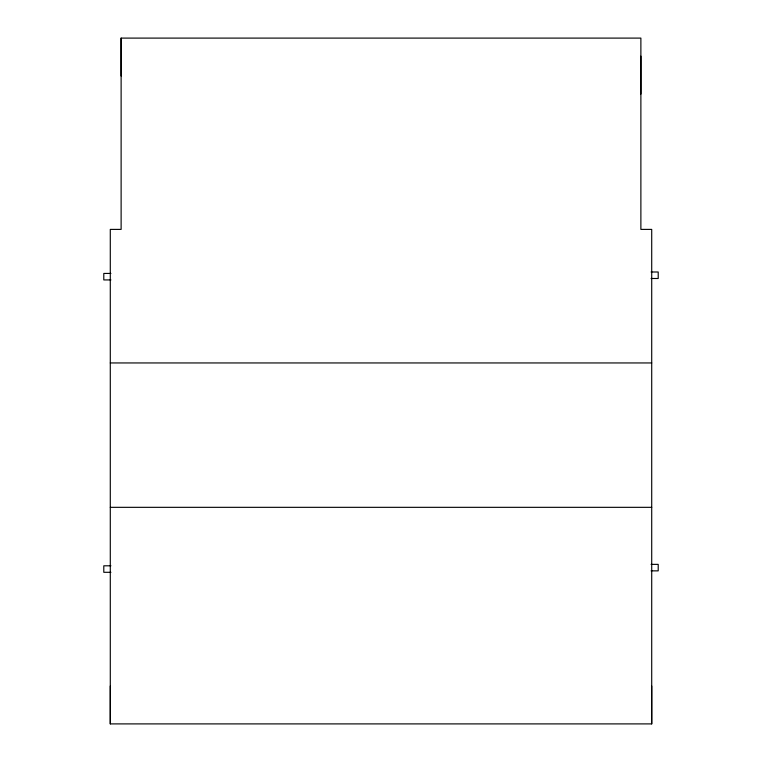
<?xml version="1.0" encoding="UTF-8"?>
<svg xmlns="http://www.w3.org/2000/svg" width="762" height="762" viewBox="0 0 762 762"><rect width="100%" height="100%" fill="white"/><g stroke="black" fill="none" stroke-linecap="round" stroke-linejoin="round"><path stroke-width="1.14" d="M651.71 686L651.71 723.9L110.29 723.9L110.29 686M121.12 76L121.12 38.1L640.88 38.1L640.88 229.4L651.71 229.4L651.71 723.9M640.88 94.05L640.88 56.15M651.081 271.996L658.206 271.996L658.206 278.492L651.081 278.492M110.919 273.434L103.794 273.434L103.794 279.93L110.919 279.93M110.29 362.95L651.71 362.95M110.29 507.33L651.71 507.33M651.081 564.366L658.206 564.366L658.206 570.862L651.081 570.862M110.919 565.804L103.794 565.804L103.794 572.3L110.919 572.3M121.12 38.1L121.12 229.4L110.29 229.4L110.29 723.9"/></g></svg>
